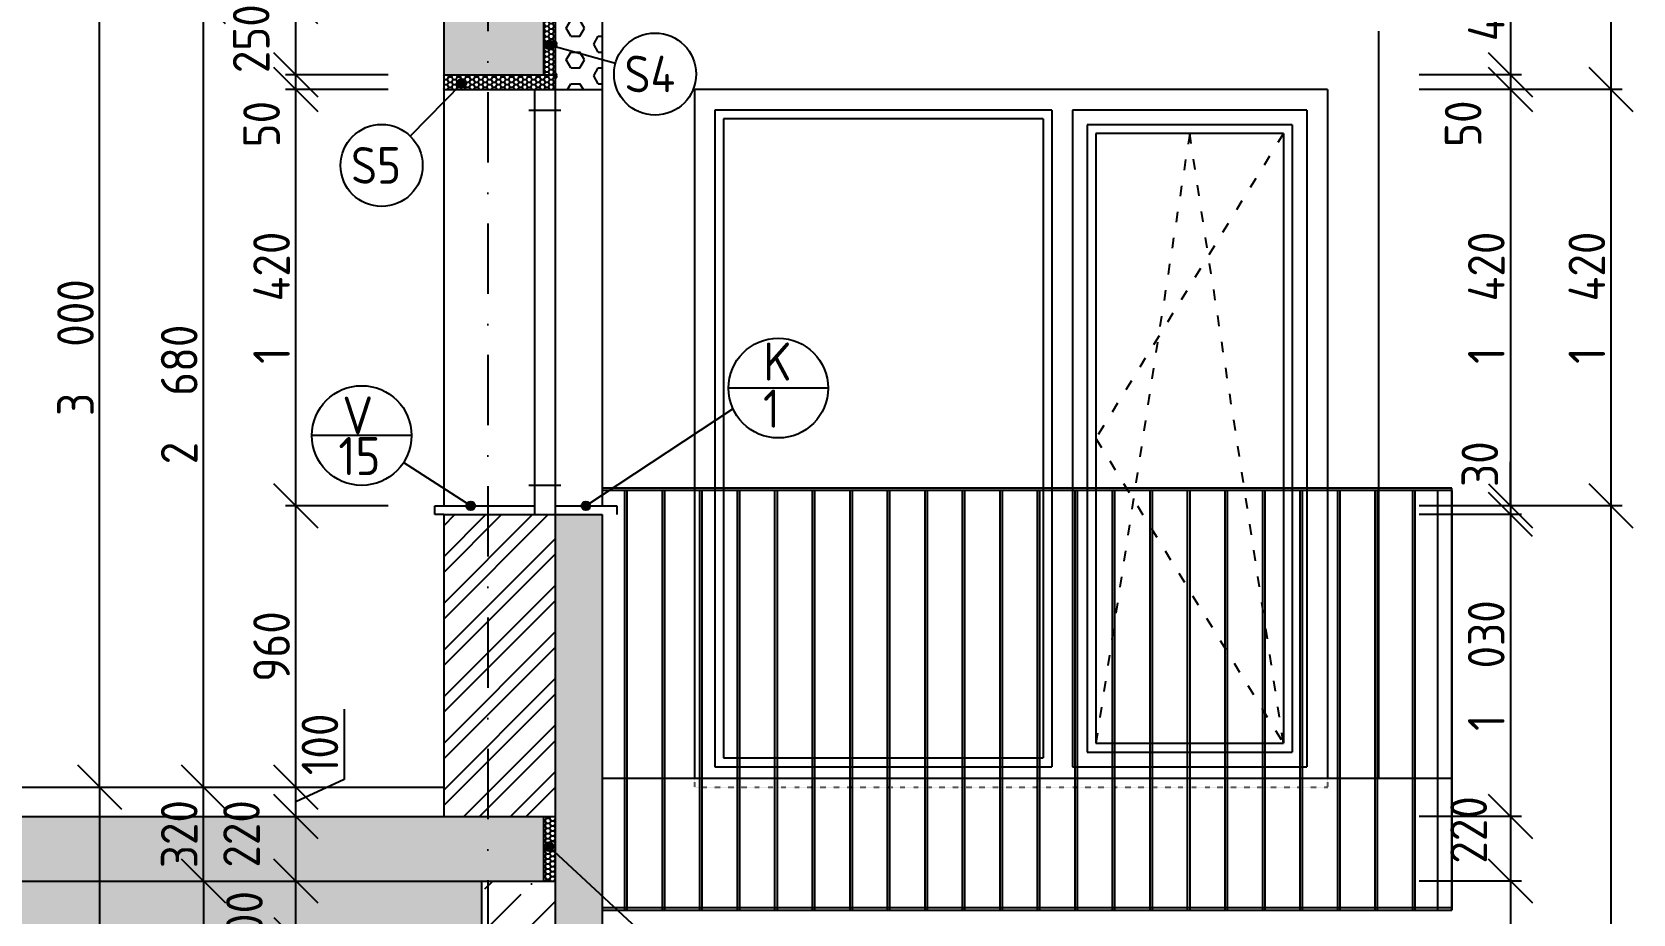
# Model space of a CAD drawing. Extents: x 3792242 to 5145247, y -1546315 to -1031918.
# Drawn here: x 3901260 to 3906723, y -1502193 to -1499184 of the extents above; entities that cross this region are included whole.
import ezdxf

# ---------------------------------------------------------------- set-up
doc = ezdxf.new("R2010")
doc.units = 0
doc.header["$MEASUREMENT"] = 0
for name, pattern in [('ACAD_ISO03W100', [30, 12, -18]), ('ACAD_ISO07W100', [3.5, 0.5, -3]), ('BODKOCIARKOVANA_3', [5.6, 3, -1.3, 0, -1.3])]:
    doc.linetypes.add(name, pattern=pattern)
doc.layers.get('0').update_dxf_attribs({"linetype": 'CONTINUOUS'})
doc.layers.get('Defpoints').update_dxf_attribs({"color": 61, "linetype": 'CONTINUOUS'})
for name, color, linetype in [('KÓTY', 4, 'CONTINUOUS'), ('MÚRY', 1, 'CONTINUOUS'), ('OKNÁ', 143, 'CONTINUOUS'), ('osi', 253, 'CONTINUOUS'), ('POZEMOK', 7, 'CONTINUOUS'), ('TENKÁ', 7, 'CONTINUOUS'), ('ŠRAFY', 82, 'CONTINUOUS'), ('šrafy-múry', 8, 'CONTINUOUS')]:
    doc.layers.add(name, color=color, linetype=linetype)
doc.styles.add('STYLE1', font='isocp.shx')
doc.dimstyles.new('STANDARD-50', dxfattribs={"dimtxt": 125, "dimasz": 150, "dimexe": 10, "dimexo": 200, "dimgap": 20, "dimtad": 1, "dimdsep": 46, "dimlunit": 6, "dimtxsty": 'STYLE1', "dimblk1": 'OBLIQUE', "dimblk2": 'OBLIQUE', "dimsah": 1, "dimcen": 2.5, "dimse1": 1, "dimse2": 1, "dimadec": 0, "dimazin": 0, "dimtfac": 1, "dimtmove": 1, "dimatfit": 3, "dimldrblk": 'OBLIQUE', "dimfxl": 1, "dimtolj": 1, "dimtzin": 0, "dimarcsym": 0})

# ---------------------------------------------------------------- blocks, each defined once
blk = doc.blocks.new('_OBLIQUE')
at = {"color": 0, "linetype": 'ByBlock'}
blk.add_line((-0.5, -0.5), (0.5, 0.5), dxfattribs=at)
blk = doc.blocks.new('*D31807')
at = {"layer": 'Defpoints', "color": 0}
for p in [(3902160, -1502080.3), (3902160, -1502080.3), (3902160, -1502280.3)]:
    blk.add_point(p, dxfattribs=at)
at = {"layer": 'KÓTY', "color": 0, "lineweight": -2, "ltscale": 0.25}
blk.add_line((3902160, -1502280.3), (3902160, -1502080.3), dxfattribs=at)
at = {"layer": 'KÓTY', "color": 0, "linetype": 'ByBlock', "lineweight": -2, "xscale": 150, "yscale": 150, "zscale": 150}
for p, rotation in [((3902160, -1502080.3), 90), ((3902160, -1502280.3), 270)]:
    blk.add_blockref('_OBLIQUE', p, dxfattribs=dict(at, rotation=rotation))
at = {"layer": 'KÓTY', "color": 0, "insert": (3901985, -1502229.5), "char_height": 125, "attachment_point": 5, "rotation": 90, "style": 'STYLE1'}
blk.add_mtext('\\A1;200', dxfattribs=at)
blk = doc.blocks.new('*D31808')
at = {"layer": 'Defpoints', "color": 0}
for p in [(3902160, -1501860.3), (3902160, -1501860.3), (3902160, -1502080.3)]:
    blk.add_point(p, dxfattribs=at)
at = {"layer": 'KÓTY', "color": 0, "lineweight": -2, "ltscale": 0.25}
blk.add_line((3902160, -1502080.3), (3902160, -1501860.3), dxfattribs=at)
at = {"layer": 'KÓTY', "color": 0, "linetype": 'ByBlock', "lineweight": -2, "xscale": 150, "yscale": 150, "zscale": 150}
for p, rotation in [((3902160, -1501860.3), 90), ((3902160, -1502080.3), 270)]:
    blk.add_blockref('_OBLIQUE', p, dxfattribs=dict(at, rotation=rotation))
at = {"layer": 'KÓTY', "color": 0, "insert": (3901975, -1501919.5), "char_height": 125, "attachment_point": 5, "rotation": 90, "style": 'STYLE1'}
blk.add_mtext('\\A1;220', dxfattribs=at)
blk = doc.blocks.new('*D31809')
at = {"layer": 'Defpoints', "color": 0}
for p in [(3902160, -1501760.3), (3902160, -1501760.3), (3902160, -1501860.3)]:
    blk.add_point(p, dxfattribs=at)
at = {"layer": 'KÓTY', "color": 0, "lineweight": -2, "ltscale": 0.25}
for p, q in [((3902325, -1501493.9), (3902325, -1501734)), ((3902325, -1501734), (3902160, -1501810.3)), ((3902160, -1501860.3), (3902160, -1501760.3))]:
    blk.add_line(p, q, dxfattribs=at)
at = {"layer": 'KÓTY', "color": 0, "linetype": 'ByBlock', "lineweight": -2, "xscale": 150, "yscale": 150, "zscale": 150}
for p, rotation in [((3902160, -1501760.3), 90), ((3902160, -1501860.3), 270)]:
    blk.add_blockref('_OBLIQUE', p, dxfattribs=dict(at, rotation=rotation))
at = {"layer": 'KÓTY', "color": 0, "insert": (3902242.5, -1501614), "char_height": 125, "attachment_point": 5, "rotation": 90, "style": 'STYLE1'}
blk.add_mtext('\\A1;100', dxfattribs=at)
blk = doc.blocks.new('*D31810')
at = {"layer": 'Defpoints', "color": 0}
for p in [(3902160, -1500800.3), (3902665, -1500800.3), (3902160, -1501760.3)]:
    blk.add_point(p, dxfattribs=at)
at = {"layer": 'KÓTY', "color": 0, "lineweight": -2, "ltscale": 0.25}
blk.add_line((3902160, -1501760.3), (3902160, -1500800.3), dxfattribs=at)
at = {"layer": 'KÓTY', "color": 0, "linetype": 'ByBlock', "lineweight": -2, "xscale": 150, "yscale": 150, "zscale": 150}
for p, rotation in [((3902160, -1500800.3), 90), ((3902160, -1501760.3), 270)]:
    blk.add_blockref('_OBLIQUE', p, dxfattribs=dict(at, rotation=rotation))
at = {"layer": 'KÓTY', "color": 0, "insert": (3902077.5, -1501280.3), "char_height": 125, "attachment_point": 5, "rotation": 90, "style": 'STYLE1'}
blk.add_mtext('\\A1;960', dxfattribs=at)
blk = doc.blocks.new('*D31811')
at = {"layer": 'Defpoints', "color": 0}
for p in [(3902160, -1499380.3), (3902665, -1499380.3), (3902665, -1500800.3)]:
    blk.add_point(p, dxfattribs=at)
at = {"layer": 'KÓTY', "color": 0, "lineweight": -2, "ltscale": 0.25}
blk.add_line((3902160, -1500800.3), (3902160, -1499380.3), dxfattribs=at)
at = {"layer": 'KÓTY', "color": 0, "linetype": 'ByBlock', "lineweight": -2, "xscale": 150, "yscale": 150, "zscale": 150}
for p, rotation in [((3902160, -1499380.3), 90), ((3902160, -1500800.3), 270)]:
    blk.add_blockref('_OBLIQUE', p, dxfattribs=dict(at, rotation=rotation))
at = {"layer": 'KÓTY', "color": 0, "insert": (3902077.5, -1500090.3), "char_height": 125, "attachment_point": 5, "rotation": 90, "style": 'STYLE1'}
blk.add_mtext('\\A1;1ﾠ420', dxfattribs=at)
blk = doc.blocks.new('*D31812')
at = {"layer": 'Defpoints', "color": 0}
for p in [(3902160, -1499330.3), (3902665, -1499330.3), (3902665, -1499380.3)]:
    blk.add_point(p, dxfattribs=at)
at = {"layer": 'KÓTY', "color": 0, "lineweight": -2, "ltscale": 0.25}
blk.add_line((3902160, -1499380.3), (3902160, -1499330.3), dxfattribs=at)
at = {"layer": 'KÓTY', "color": 0, "linetype": 'ByBlock', "lineweight": -2, "xscale": 150, "yscale": 150, "zscale": 150}
for p, rotation in [((3902160, -1499330.3), 90), ((3902160, -1499380.3), 270)]:
    blk.add_blockref('_OBLIQUE', p, dxfattribs=dict(at, rotation=rotation))
at = {"layer": 'KÓTY', "color": 0, "insert": (3902043.5, -1499498), "char_height": 125, "attachment_point": 5, "rotation": 90, "style": 'STYLE1'}
blk.add_mtext('\\A1;50', dxfattribs=at)
blk = doc.blocks.new('*D31813')
at = {"layer": 'Defpoints', "color": 0}
for p in [(3902160, -1499080.3), (3902665, -1499080.3), (3902665, -1499330.3)]:
    blk.add_point(p, dxfattribs=at)
at = {"layer": 'KÓTY', "color": 0, "lineweight": -2, "ltscale": 0.25}
blk.add_line((3902160, -1499330.3), (3902160, -1499080.3), dxfattribs=at)
at = {"layer": 'KÓTY', "color": 0, "linetype": 'ByBlock', "lineweight": -2, "xscale": 150, "yscale": 150, "zscale": 150}
for p, rotation in [((3902160, -1499080.3), 90), ((3902160, -1499330.3), 270)]:
    blk.add_blockref('_OBLIQUE', p, dxfattribs=dict(at, rotation=rotation))
at = {"layer": 'KÓTY', "color": 0, "insert": (3902008, -1499206.5), "char_height": 125, "attachment_point": 5, "rotation": 90, "style": 'STYLE1'}
blk.add_mtext('\\A1;250', dxfattribs=at)
blk = doc.blocks.new('*D31833')
at = {"layer": 'Defpoints', "color": 0}
for p in [(3902795, -1502080.3), (3901845, -1505160.3), (3902795, -1505160.3)]:
    blk.add_point(p, dxfattribs=at)
at = {"layer": 'KÓTY', "color": 0, "lineweight": -2, "ltscale": 0.25}
blk.add_line((3901845, -1502080.3), (3901845, -1505160.3), dxfattribs=at)
at = {"layer": 'KÓTY', "color": 0, "linetype": 'ByBlock', "lineweight": -2, "xscale": 150, "yscale": 150, "zscale": 150}
for p, rotation in [((3901845, -1502080.3), 90), ((3901845, -1505160.3), 270)]:
    blk.add_blockref('_OBLIQUE', p, dxfattribs=dict(at, rotation=rotation))
at = {"layer": 'KÓTY', "color": 0, "insert": (3901762.5, -1503620.3), "char_height": 125, "attachment_point": 5, "rotation": 90, "style": 'STYLE1'}
blk.add_mtext('\\A1;3ﾠ080', dxfattribs=at)
blk = doc.blocks.new('*D31834')
at = {"layer": 'Defpoints', "color": 0}
for p in [(3902665, -1501760.3), (3901491, -1505160.3), (3902795, -1505160.3)]:
    blk.add_point(p, dxfattribs=at)
at = {"layer": 'KÓTY', "color": 0, "lineweight": -2, "ltscale": 0.25}
blk.add_line((3901491, -1501760.3), (3901491, -1505160.3), dxfattribs=at)
at = {"layer": 'KÓTY', "color": 0, "linetype": 'ByBlock', "lineweight": -2, "xscale": 150, "yscale": 150, "zscale": 150}
for p, rotation in [((3901491, -1501760.3), 90), ((3901491, -1505160.3), 270)]:
    blk.add_blockref('_OBLIQUE', p, dxfattribs=dict(at, rotation=rotation))
at = {"layer": 'KÓTY', "color": 0, "insert": (3901408.5, -1503460.3), "char_height": 125, "attachment_point": 5, "rotation": 90, "style": 'STYLE1'}
blk.add_mtext('\\A1;3ﾠ400', dxfattribs=at)
blk = doc.blocks.new('*D31835')
at = {"layer": 'Defpoints', "color": 0}
for p in [(3901491, -1498760.3), (3901491, -1498760.3), (3901491, -1501760.3)]:
    blk.add_point(p, dxfattribs=at)
at = {"layer": 'KÓTY', "color": 0, "lineweight": -2, "ltscale": 0.25}
blk.add_line((3901491, -1501760.3), (3901491, -1498760.3), dxfattribs=at)
at = {"layer": 'KÓTY', "color": 0, "linetype": 'ByBlock', "lineweight": -2, "xscale": 150, "yscale": 150, "zscale": 150}
for p, rotation in [((3901491, -1498760.3), 90), ((3901491, -1501760.3), 270)]:
    blk.add_blockref('_OBLIQUE', p, dxfattribs=dict(at, rotation=rotation))
at = {"layer": 'KÓTY', "color": 0, "insert": (3901408.5, -1500260.3), "char_height": 125, "attachment_point": 5, "rotation": 90, "style": 'STYLE1'}
blk.add_mtext('\\A1;3ﾠ000', dxfattribs=at)
blk = doc.blocks.new('*D31839')
at = {"layer": 'Defpoints', "color": 0}
for p in [(3901845, -1501760.3), (3901845, -1501760.3), (3901845, -1502080.3)]:
    blk.add_point(p, dxfattribs=at)
at = {"layer": 'KÓTY', "color": 0, "lineweight": -2, "ltscale": 0.25}
blk.add_line((3901845, -1502080.3), (3901845, -1501760.3), dxfattribs=at)
at = {"layer": 'KÓTY', "color": 0, "linetype": 'ByBlock', "lineweight": -2, "xscale": 150, "yscale": 150, "zscale": 150}
for p, rotation in [((3901845, -1501760.3), 90), ((3901845, -1502080.3), 270)]:
    blk.add_blockref('_OBLIQUE', p, dxfattribs=dict(at, rotation=rotation))
at = {"layer": 'KÓTY', "color": 0, "insert": (3901762.5, -1501920.3), "char_height": 125, "attachment_point": 5, "rotation": 90, "style": 'STYLE1'}
blk.add_mtext('\\A1;320', dxfattribs=at)
blk = doc.blocks.new('*D31840')
at = {"layer": 'Defpoints', "color": 0}
for p in [(3901845, -1499080.3), (3901845, -1499080.3), (3901845, -1501760.3)]:
    blk.add_point(p, dxfattribs=at)
at = {"layer": 'KÓTY', "color": 0, "lineweight": -2, "ltscale": 0.25}
blk.add_line((3901845, -1501760.3), (3901845, -1499080.3), dxfattribs=at)
at = {"layer": 'KÓTY', "color": 0, "linetype": 'ByBlock', "lineweight": -2, "xscale": 150, "yscale": 150, "zscale": 150}
for p, rotation in [((3901845, -1499080.3), 90), ((3901845, -1501760.3), 270)]:
    blk.add_blockref('_OBLIQUE', p, dxfattribs=dict(at, rotation=rotation))
at = {"layer": 'KÓTY', "color": 0, "insert": (3901762.5, -1500420.3), "char_height": 125, "attachment_point": 5, "rotation": 90, "style": 'STYLE1'}
blk.add_mtext('\\A1;2ﾠ680', dxfattribs=at)
blk = doc.blocks.new('*D49401')
at = {"layer": 'Defpoints', "color": 0}
for p in [(3903205, -1498430.3), (3903205, -1499380.3), (3906647.5, -1499380.3)]:
    blk.add_point(p, dxfattribs=at)
at = {"layer": 'KÓTY', "color": 0, "lineweight": -2, "ltscale": 0.25}
blk.add_line((3906647.5, -1498430.3), (3906647.5, -1499380.3), dxfattribs=at)
at = {"layer": 'KÓTY', "color": 0, "linetype": 'ByBlock', "lineweight": -2, "xscale": 150, "yscale": 150, "zscale": 150}
for p, rotation in [((3906647.5, -1498430.3), 90), ((3906647.5, -1499380.3), 270)]:
    blk.add_blockref('_OBLIQUE', p, dxfattribs=dict(at, rotation=rotation))
at = {"layer": 'KÓTY', "color": 0, "insert": (3906565, -1498905.3), "char_height": 125, "attachment_point": 5, "rotation": 90, "style": 'STYLE1'}
blk.add_mtext('\\A1;950', dxfattribs=at)
blk = doc.blocks.new('*D49402')
at = {"layer": 'Defpoints', "color": 0}
for p in [(3903205, -1498430.3), (3903205, -1499380.3), (3906647.5, -1499380.3)]:
    blk.add_point(p, dxfattribs=at)
at = {"layer": 'KÓTY', "color": 0, "lineweight": -2, "ltscale": 0.25}
blk.add_line((3906647.5, -1498430.3), (3906647.5, -1499380.3), dxfattribs=at)
at = {"layer": 'KÓTY', "color": 0, "linetype": 'ByBlock', "lineweight": -2, "xscale": 150, "yscale": 150, "zscale": 150}
for p, rotation in [((3906647.5, -1498430.3), 90), ((3906647.5, -1499380.3), 270)]:
    blk.add_blockref('_OBLIQUE', p, dxfattribs=dict(at, rotation=rotation))
at = {"layer": 'KÓTY', "color": 0, "insert": (3906565, -1498905.3), "char_height": 125, "attachment_point": 5, "rotation": 90, "style": 'STYLE1'}
blk.add_mtext('\\A1;950', dxfattribs=at)
blk = doc.blocks.new('*D49406')
at = {"layer": 'Defpoints', "color": 0}
for p in [(3903045, -1498860.3), (3903045, -1499330.3), (3906304.5, -1499330.3)]:
    blk.add_point(p, dxfattribs=at)
at = {"layer": 'KÓTY', "color": 0, "lineweight": -2, "ltscale": 0.25}
blk.add_line((3906304.5, -1498860.3), (3906304.5, -1499330.3), dxfattribs=at)
at = {"layer": 'KÓTY', "color": 0, "linetype": 'ByBlock', "lineweight": -2, "xscale": 150, "yscale": 150, "zscale": 150}
for p, rotation in [((3906304.5, -1498860.3), 90), ((3906304.5, -1499330.3), 270)]:
    blk.add_blockref('_OBLIQUE', p, dxfattribs=dict(at, rotation=rotation))
at = {"layer": 'KÓTY', "color": 0, "insert": (3906222, -1499095.3), "char_height": 125, "attachment_point": 5, "rotation": 90, "style": 'STYLE1'}
blk.add_mtext('\\A1;470', dxfattribs=at)
blk = doc.blocks.new('*D49407')
at = {"layer": 'Defpoints', "color": 0}
for p in [(3903045, -1499330.3), (3903045, -1499380.3), (3906304.5, -1499380.3)]:
    blk.add_point(p, dxfattribs=at)
at = {"layer": 'KÓTY', "color": 0, "lineweight": -2, "ltscale": 0.25}
blk.add_line((3906304.5, -1499330.3), (3906304.5, -1499380.3), dxfattribs=at)
at = {"layer": 'KÓTY', "color": 0, "linetype": 'ByBlock', "lineweight": -2, "xscale": 150, "yscale": 150, "zscale": 150}
for p, rotation in [((3906304.5, -1499330.3), 90), ((3906304.5, -1499380.3), 270)]:
    blk.add_blockref('_OBLIQUE', p, dxfattribs=dict(at, rotation=rotation))
at = {"layer": 'KÓTY', "color": 0, "insert": (3906143, -1499496.5), "char_height": 125, "attachment_point": 5, "rotation": 90, "style": 'STYLE1'}
blk.add_mtext('\\A1;50', dxfattribs=at)
blk = doc.blocks.new('*D49408')
at = {"layer": 'Defpoints', "color": 0}
for p in [(3903045, -1499380.3), (3902975, -1500800.3), (3906304.5, -1500800.3)]:
    blk.add_point(p, dxfattribs=at)
at = {"layer": 'KÓTY', "color": 0, "lineweight": -2, "ltscale": 0.25}
blk.add_line((3906304.5, -1499380.3), (3906304.5, -1500800.3), dxfattribs=at)
at = {"layer": 'KÓTY', "color": 0, "linetype": 'ByBlock', "lineweight": -2, "xscale": 150, "yscale": 150, "zscale": 150}
for p, rotation in [((3906304.5, -1499380.3), 90), ((3906304.5, -1500800.3), 270)]:
    blk.add_blockref('_OBLIQUE', p, dxfattribs=dict(at, rotation=rotation))
at = {"layer": 'KÓTY', "color": 0, "insert": (3906222, -1500090.3), "char_height": 125, "attachment_point": 5, "rotation": 90, "style": 'STYLE1'}
blk.add_mtext('\\A1;1ﾠ420', dxfattribs=at)
blk = doc.blocks.new('*D49409')
at = {"layer": 'Defpoints', "color": 0}
for p in [(3902975, -1500800.3), (3902975, -1500830.3), (3906304.5, -1500830.3)]:
    blk.add_point(p, dxfattribs=at)
at = {"layer": 'KÓTY', "color": 0, "lineweight": -2, "ltscale": 0.25}
for p, q in [((3906304.5, -1500800.3), (3906304.5, -1500650.3)), ((3906304.5, -1500800.3), (3906304.5, -1500830.3)), ((3906304.5, -1500830.3), (3906304.5, -1500980.3))]:
    blk.add_line(p, q, dxfattribs=at)
at = {"layer": 'KÓTY', "color": 0, "linetype": 'ByBlock', "lineweight": -2, "xscale": 150, "yscale": 150, "zscale": 150}
for p, rotation in [((3906304.5, -1500800.3), 270), ((3906304.5, -1500830.3), 90)]:
    blk.add_blockref('_OBLIQUE', p, dxfattribs=dict(at, rotation=rotation))
at = {"layer": 'KÓTY', "color": 0, "insert": (3906200, -1500658), "char_height": 125, "attachment_point": 5, "rotation": 90, "style": 'STYLE1'}
blk.add_mtext('\\A1;30', dxfattribs=at)
blk = doc.blocks.new('*D49410')
at = {"layer": 'Defpoints', "color": 0}
for p in [(3902975, -1500830.3), (3903005, -1501860.3), (3906304.5, -1501860.3)]:
    blk.add_point(p, dxfattribs=at)
at = {"layer": 'KÓTY', "color": 0, "lineweight": -2, "ltscale": 0.25}
blk.add_line((3906304.5, -1500830.3), (3906304.5, -1501860.3), dxfattribs=at)
at = {"layer": 'KÓTY', "color": 0, "linetype": 'ByBlock', "lineweight": -2, "xscale": 150, "yscale": 150, "zscale": 150}
for p, rotation in [((3906304.5, -1500830.3), 90), ((3906304.5, -1501860.3), 270)]:
    blk.add_blockref('_OBLIQUE', p, dxfattribs=dict(at, rotation=rotation))
at = {"layer": 'KÓTY', "color": 0, "insert": (3906222, -1501345.3), "char_height": 125, "attachment_point": 5, "rotation": 90, "style": 'STYLE1'}
blk.add_mtext('\\A1;1ﾠ030', dxfattribs=at)
blk = doc.blocks.new('*D49411')
at = {"layer": 'Defpoints', "color": 0}
for p in [(3903005, -1501860.3), (3902795, -1502080.3), (3906304.5, -1502080.3)]:
    blk.add_point(p, dxfattribs=at)
at = {"layer": 'KÓTY', "color": 0, "lineweight": -2, "ltscale": 0.25}
blk.add_line((3906304.5, -1501860.3), (3906304.5, -1502080.3), dxfattribs=at)
at = {"layer": 'KÓTY', "color": 0, "linetype": 'ByBlock', "lineweight": -2, "xscale": 150, "yscale": 150, "zscale": 150}
for p, rotation in [((3906304.5, -1501860.3), 90), ((3906304.5, -1502080.3), 270)]:
    blk.add_blockref('_OBLIQUE', p, dxfattribs=dict(at, rotation=rotation))
at = {"layer": 'KÓTY', "color": 0, "insert": (3906162, -1501906), "char_height": 125, "attachment_point": 5, "rotation": 90, "style": 'STYLE1'}
blk.add_mtext('\\A1;220', dxfattribs=at)
blk = doc.blocks.new('*D49412')
at = {"layer": 'Defpoints', "color": 0}
for p in [(3902795, -1502080.3), (3903205, -1505250.3), (3906304.5, -1505250.3)]:
    blk.add_point(p, dxfattribs=at)
at = {"layer": 'KÓTY', "color": 0, "lineweight": -2, "ltscale": 0.25}
blk.add_line((3906304.5, -1502080.3), (3906304.5, -1505250.3), dxfattribs=at)
at = {"layer": 'KÓTY', "color": 0, "linetype": 'ByBlock', "lineweight": -2, "xscale": 150, "yscale": 150, "zscale": 150}
for p, rotation in [((3906304.5, -1502080.3), 90), ((3906304.5, -1505250.3), 270)]:
    blk.add_blockref('_OBLIQUE', p, dxfattribs=dict(at, rotation=rotation))
at = {"layer": 'KÓTY', "color": 0, "insert": (3906222, -1503665.3), "char_height": 125, "attachment_point": 5, "rotation": 90, "style": 'STYLE1'}
blk.add_mtext('\\A1;3ﾠ170', dxfattribs=at)
blk = doc.blocks.new('*D49413')
at = {"layer": 'Defpoints', "color": 0}
for p in [(3903205, -1499380.3), (3903205, -1500800.3), (3906647.5, -1500800.3)]:
    blk.add_point(p, dxfattribs=at)
at = {"layer": 'KÓTY', "color": 0, "lineweight": -2, "ltscale": 0.25}
blk.add_line((3906647.5, -1499380.3), (3906647.5, -1500800.3), dxfattribs=at)
at = {"layer": 'KÓTY', "color": 0, "linetype": 'ByBlock', "lineweight": -2, "xscale": 150, "yscale": 150, "zscale": 150}
for p, rotation in [((3906647.5, -1499380.3), 90), ((3906647.5, -1500800.3), 270)]:
    blk.add_blockref('_OBLIQUE', p, dxfattribs=dict(at, rotation=rotation))
at = {"layer": 'KÓTY', "color": 0, "insert": (3906565, -1500090.3), "char_height": 125, "attachment_point": 5, "rotation": 90, "style": 'STYLE1'}
blk.add_mtext('\\A1;1ﾠ420', dxfattribs=at)
blk = doc.blocks.new('*D49414')
at = {"layer": 'Defpoints', "color": 0}
for p in [(3903205, -1500800.3), (3903205, -1505250.3), (3906647.5, -1505250.3)]:
    blk.add_point(p, dxfattribs=at)
at = {"layer": 'KÓTY', "color": 0, "lineweight": -2, "ltscale": 0.25}
blk.add_line((3906647.5, -1500800.3), (3906647.5, -1505250.3), dxfattribs=at)
at = {"layer": 'KÓTY', "color": 0, "linetype": 'ByBlock', "lineweight": -2, "xscale": 150, "yscale": 150, "zscale": 150}
for p, rotation in [((3906647.5, -1500800.3), 90), ((3906647.5, -1505250.3), 270)]:
    blk.add_blockref('_OBLIQUE', p, dxfattribs=dict(at, rotation=rotation))
at = {"layer": 'KÓTY', "color": 0, "insert": (3906565, -1503025.3), "char_height": 125, "attachment_point": 5, "rotation": 90, "style": 'STYLE1'}
blk.add_mtext('\\A1;4ﾠ450', dxfattribs=at)

msp = doc.modelspace()

# ---------------------------------------------------------------- hatches: boundary and pattern name
at = {"layer": 'TENKÁ'}
h = msp.add_hatch(color=256, dxfattribs=at)
h.dxf.hatch_style = 1
h.paths.add_polyline_path([(3903025, -1499212.176, -2.41421356), (3903010, -1499227.176, -0.41421356)])
h = msp.add_hatch(color=256, dxfattribs=at)
h.dxf.hatch_style = 1
h.paths.add_polyline_path([(3902726.5, -1499343.946, 2.41421356), (3902741.5, -1499358.946, 0.41421356)])
h = msp.add_hatch(color=256, dxfattribs=at)
h.dxf.hatch_style = 1
h.paths.add_polyline_path([(3902757, -1500785.27, -2.41421356), (3902742, -1500800.27, -0.41421356)])
h = msp.add_hatch(color=256, dxfattribs=at)
h.dxf.hatch_style = 1
h.paths.add_polyline_path([(3903150, -1500785.27, -2.41421356), (3903135, -1500800.27, -0.41421356)])
h = msp.add_hatch(color=256, dxfattribs=at)
h.dxf.hatch_style = 1
h.paths.add_polyline_path([(3903024.5, -1501948.176, -2.41421356), (3903009.5, -1501963.176, -0.41421356)])
at = {"layer": 'ŠRAFY'}
h = msp.add_hatch(dxfattribs=at)
h.set_pattern_fill('HEX', color=256, scale=250, angle=180)
h.set_pattern_definition([(0, (-536151.5, 33883.5), (0, 54.12658774), [31.25, -62.5]), (120, (-536151.5, 33883.5), (-46.875, -27.06329387), [31.25, -62.5]), (60, (-536120.25, 33883.5), (-46.875, 27.06329387), [31.25, -62.5])])
h.paths.add_polyline_path([(3903045, -1498860.27), (3903045, -1498460.27), (3903205, -1498460.27), (3903205, -1499380.27), (3903045, -1499380.27), (3903045, -1499330.27)])
h = msp.add_hatch(dxfattribs=at)
h.set_pattern_fill('HONEY', color=256, scale=80, angle=180)
h.set_pattern_definition([(0, (-536028, 1000), (15, 8.660254038), [10, -20]), (120, (-536028, 1000), (-15, 8.660254038), [10, -20]), (60, (-536028, 1000), (4e-15, 17.320508076), [-20, 10])])
h.paths.add_polyline_path([(3903045, -1498860.27), (3903045, -1499330.27), (3903005, -1499330.27), (3903005, -1498860.27)])
h = msp.add_hatch(dxfattribs=at)
h.set_pattern_fill('HONEY', color=256, scale=80, angle=180)
h.set_pattern_definition([(0, (-536028, 1000), (15, 8.660254038), [10, -20]), (120, (-536028, 1000), (-15, 8.660254038), [10, -20]), (60, (-536028, 1000), (3e-15, 17.320508076), [-20, 10])])
h.paths.add_polyline_path([(3902665, -1499380.27), (3902665, -1499330.27), (3902735, -1499330.27), (3902765, -1499330.27), (3902835, -1499330.27), (3902905, -1499330.27), (3902975, -1499330.27), (3903045, -1499330.27), (3903045, -1499380.27), (3902975, -1499380.27)])
h = msp.add_hatch(dxfattribs=at)
h.set_pattern_fill('ANSI32', color=256, scale=300)
h.paths.add_polyline_path([(3903045, -1501860.27), (3903045, -1500830.27), (3902665, -1500830.27), (3902665, -1501760.27), (3902665, -1501860.27)])
h = msp.add_hatch(dxfattribs=at)
h.set_pattern_fill('HEX', color=256, scale=250)
h.set_pattern_definition([(0, (-507094, 7000), (0, 54.12658774), [31.25, -62.5]), (120, (-507094, 7000), (-46.875, -27.06329387), [31.25, -62.5]), (60, (-507062.75, 7000), (-46.875, 27.06329387), [31.25, -62.5])])
h.paths.add_polyline_path([(3903205, -1500830.27), (3903045, -1500830.27), (3903045, -1501860.27), (3903045, -1502080.27), (3903045, -1505430.27), (3903045, -1505960.27), (3903205, -1505960.27), (3903205, -1505250.27), (3903205, -1502180.27), (3903205, -1502170.27), (3903205, -1501730.27)])
h = msp.add_hatch(dxfattribs=at)
h.set_pattern_fill('HONEY', color=256, scale=80)
h.set_pattern_definition([(0, (-540134, 1000), (15, 8.660254038), [10, -20]), (120, (-540134, 1000), (-15, 8.660254038), [10, -20]), (60, (-540134, 1000), (4e-15, 17.320508076), [-20, 10])])
h.paths.add_polyline_path([(3903045, -1501860.27), (3903005, -1501860.27), (3903005, -1502080.27), (3903045, -1502080.27)])
h = msp.add_hatch(dxfattribs=at)
h.set_pattern_fill('HEX', color=256, scale=250)
h.set_pattern_definition([(0, (-507094, 7000), (0, 54.12658774), [31.25, -62.5]), (120, (-507094, 7000), (-46.875, -27.06329387), [31.25, -62.5]), (60, (-507062.75, 7000), (-46.875, 27.06329387), [31.25, -62.5])])
h.paths.add_polyline_path([(3889615, -1502080.27), (3889615, -1502480.27), (3889615, -1502580.27), (3889815, -1502580.27), (3889815, -1502280.27), (3902595, -1502280.27), (3902595, -1502680.27), (3902795, -1502680.27), (3902795, -1502080.27)])
at = {"layer": 'šrafy-múry'}
h = msp.add_hatch(dxfattribs=at)
h.set_pattern_fill('ANSI36', color=253, scale=800, angle=180)
h.set_pattern_definition([(45, (-28638, 39883.5), (53.0330086, 194.4543648), [250, -50, 0, -50])])
h.paths.add_polyline_path([(3887875, -1498910.27), (3887855, -1498910.27), (3887855, -1499080.27), (3889205, -1499080.27), (3889365, -1499080.27), (3889445, -1499080.27), (3889445, -1499330.27), (3889745, -1499330.27), (3889745, -1499080.27), (3894980, -1499080.27), (3895120, -1499080.27), (3897670, -1499080.27), (3897785, -1499080.27), (3902665, -1499080.27), (3902665, -1499330.27), (3903005, -1499330.27), (3903005, -1498860.27), (3902665, -1498860.27), (3897785, -1498860.27), (3897670, -1498860.27), (3895120, -1498860.27), (3894980, -1498860.27), (3889445, -1498860.27), (3889445, -1498910.27), (3889435, -1498910.27), (3889365, -1498910.27), (3887925, -1498910.27)])
h = msp.add_hatch(dxfattribs=at)
h.set_pattern_fill('ANSI36', color=253, scale=800, angle=180)
h.set_pattern_definition([(45, (-28638, 36883.5), (53.0330086, 194.4543648), [250, -50, 0, -50])])
h.paths.add_polyline_path([(3887875, -1501910.27), (3887855, -1501910.27), (3887855, -1502080.27), (3887875, -1502080.27), (3889365, -1502080.27), (3889365, -1502480.27), (3889615, -1502480.27), (3889615, -1502080.27), (3902795, -1502080.27), (3903005, -1502080.27), (3903005, -1501860.27), (3902665, -1501860.27), (3897785, -1501860.27), (3897670, -1501860.27), (3895120, -1501860.27), (3894980, -1501860.27), (3889445, -1501860.27), (3889445, -1501910.27), (3889435, -1501910.27), (3889365, -1501910.27), (3887925, -1501910.27)])
h = msp.add_hatch(dxfattribs=at)
h.set_pattern_fill('ANSI36', color=253, scale=800)
h.set_pattern_definition([(45, (0, 7000), (53.0330086, 194.4543648), [250, -50, 0, -50])])
h.paths.add_polyline_path([(3903045, -1502080.27), (3902795, -1502080.27), (3902795, -1502180.27), (3902795, -1502680.27), (3902795, -1505230.27), (3902795, -1505430.27), (3903045, -1505430.27)])

# ---------------------------------------------------------------- linework, layer by layer
at = {"layer": 'KÓTY', "ltscale": 0.25}
for p, q in [((3902475.403, -1499330.27), (3902125.403, -1499330.27)), ((3906342.5, -1499330.27), (3905992.5, -1499330.27)), ((3902475.403, -1499380.27), (3902125.403, -1499380.27)), ((3906342.5, -1499380.27), (3905992.5, -1499380.27)), ((3906685.5, -1499380.27), (3906335.5, -1499380.27)), ((3902475.403, -1500800.27), (3902125.403, -1500800.27)), ((3906342.5, -1500800.27), (3905992.5, -1500800.27)), ((3906685.5, -1500800.27), (3906335.5, -1500800.27)), ((3906342.5, -1500830.27), (3905992.5, -1500830.27)), ((3906342.5, -1501860.27), (3905992.5, -1501860.27)), ((3906342.5, -1502080.27), (3905992.5, -1502080.27))]:
    msp.add_line(p, q, dxfattribs=at)
at = {"layer": 'MÚRY'}
for p, q in [((3903205, -1498460.27), (3903205, -1499380.27)), ((3902665, -1499080.27), (3902665, -1499380.27)), ((3902665, -1499380.27), (3903205, -1499380.27)), ((3902665, -1500830.27), (3903205, -1500830.27)), ((3902665, -1500830.27), (3902665, -1501760.27)), ((3903205, -1500830.27), (3903205, -1505250.27)), ((3897785, -1501760.27), (3902665, -1501760.27))]:
    msp.add_line(p, q, dxfattribs=at)
at = {"layer": 'OKNÁ', "ltscale": 0.25}
for p, q in [((3903025, -1499227.176), (3903251.081, -1499289.802)), ((3902726.5, -1499358.946), (3902550.826, -1499538.796)), ((3902975, -1499380.27), (3902975, -1500830.27)), ((3903045, -1499380.27), (3903045, -1500830.27)), ((3902955, -1499450.27), (3903065, -1499450.27)), ((3902955, -1500730.27), (3903065, -1500730.27)), ((3903024.5, -1501963.176), (3903336.988, -1502253.827))]:
    msp.add_line(p, q, dxfattribs=at)
at = {"layer": 'OKNÁ'}
for p, q in [((3904710, -1499480.27), (3903620, -1499480.27)), ((3903620, -1499480.27), (3903620, -1501660.27)), ((3904710, -1499480.27), (3904710, -1501660.27)), ((3905530, -1499530.27), (3904890, -1499530.27)), ((3904890, -1499530.27), (3904890, -1501610.27)), ((3905530, -1499530.27), (3905530, -1501610.27)), ((3904890, -1501610.27), (3905530, -1501610.27)), ((3903620, -1501660.27), (3904710, -1501660.27))]:
    msp.add_line(p, q, dxfattribs=at)
at = {"layer": 'OKNÁ', "linetype": 'ACAD_ISO03W100', "ltscale": 3}
for p, q in [((3905530, -1499530.27), (3904890, -1500570.27)), ((3905210, -1499530.27), (3904890, -1501610.27)), ((3905530, -1501610.27), (3905210, -1499530.27)), ((3904890, -1500570.27), (3905530, -1501610.27))]:
    msp.add_line(p, q, dxfattribs=at)
at = {"layer": 'OKNÁ', "ltscale": 0.25}
for centre in [(3903386, -1499327.176), (3902453, -1499638.946)]:
    msp.add_circle(centre, 140, dxfattribs=at)
at = {"layer": 'osi', "linetype": 'BODKOCIARKOVANA_3', "ltscale": 80}
msp.add_line((3902815, -1485946), (3902815, -1508356), dxfattribs=at)
at = {"layer": 'POZEMOK', "color": 8, "ltscale": 0.15}
for p, q in [((3906105, -1500740.27), (3903205, -1500740.27)), ((3906105, -1500748.27), (3903205, -1500748.27)), ((3903282, -1500748.27), (3903282, -1502180.27)), ((3903290, -1500748.27), (3903290, -1502180.27)), ((3903410, -1500748.27), (3903410, -1502180.27)), ((3903418, -1500748.27), (3903418, -1502180.27)), ((3903538, -1500748.27), (3903538, -1502180.27)), ((3903546, -1500748.27), (3903546, -1502180.27)), ((3903666, -1500748.27), (3903666, -1502180.27)), ((3903674, -1500748.27), (3903674, -1502180.27)), ((3903794, -1500748.27), (3903794, -1502180.27)), ((3903802, -1500748.27), (3903802, -1502180.27)), ((3903922, -1500748.27), (3903922, -1502180.27)), ((3903930, -1500748.27), (3903930, -1502180.27)), ((3904050, -1500748.27), (3904050, -1502180.27)), ((3904058, -1500748.27), (3904058, -1502180.27)), ((3904178, -1500748.27), (3904178, -1502180.27)), ((3904186, -1500748.27), (3904186, -1502180.27)), ((3904306, -1500748.27), (3904306, -1502180.27)), ((3904314, -1500748.27), (3904314, -1502180.27)), ((3904434, -1500748.27), (3904434, -1502180.27)), ((3904442, -1500748.27), (3904442, -1502180.27)), ((3904562, -1500748.27), (3904562, -1502180.27)), ((3904570, -1500748.27), (3904570, -1502180.27)), ((3904690, -1500748.27), (3904690, -1502180.27)), ((3904698, -1500748.27), (3904698, -1502180.27)), ((3904818, -1500748.27), (3904818, -1502180.27)), ((3904826, -1500748.27), (3904826, -1502180.27)), ((3904946, -1500748.27), (3904946, -1502180.27)), ((3904954, -1500748.27), (3904954, -1502180.27)), ((3905074, -1500748.27), (3905074, -1502180.27)), ((3905082, -1500748.27), (3905082, -1502180.27)), ((3905202, -1500748.27), (3905202, -1502180.27)), ((3905210, -1500748.27), (3905210, -1502180.27)), ((3905330, -1500748.27), (3905330, -1502180.27)), ((3905338, -1500748.27), (3905338, -1502180.27)), ((3905458, -1500748.27), (3905458, -1502180.27)), ((3905466, -1500748.27), (3905466, -1502180.27)), ((3905586, -1500748.27), (3905586, -1502180.27)), ((3905594, -1500748.27), (3905594, -1502180.27)), ((3905714, -1500748.27), (3905714, -1502180.27)), ((3905722, -1500748.27), (3905722, -1502180.27)), ((3905842, -1500748.27), (3905842, -1502180.27)), ((3905850, -1500748.27), (3905850, -1502180.27)), ((3905970, -1500748.27), (3905970, -1502180.27)), ((3905978, -1500748.27), (3905978, -1502180.27)), ((3906055, -1500748.27), (3906055, -1502180.27)), ((3906105, -1502180.27), (3906105, -1500740.27)), ((3906105, -1500748.27), (3906105, -1502180.27)), ((3906105, -1501730.27), (3903205, -1501730.27)), ((3903205, -1502170.27), (3906105, -1502170.27)), ((3903205, -1502180.27), (3906105, -1502180.27))]:
    msp.add_line(p, q, dxfattribs=at)
at = {"layer": 'TENKÁ'}
for p, q in [((3903045, -1498460.27), (3903045, -1499380.27)), ((3903045, -1498760.27), (3903045, -1505960.27)), ((3903005, -1498860.27), (3903005, -1499330.27)), ((3905855, -1501730.27), (3905855, -1499180.27)), ((3902665, -1499330.27), (3903045, -1499330.27)), ((3902665, -1499330.27), (3903045, -1499330.27)), ((3902665, -1499330.27), (3903045, -1499330.27)), ((3902665, -1499380.27), (3902665, -1500800.27)), ((3903205, -1499380.27), (3903205, -1500800.27)), ((3905680, -1499380.27), (3903520, -1499380.27)), ((3903520, -1499380.27), (3903520, -1501730.27)), ((3905680, -1499380.27), (3905680, -1501730.27)), ((3904740, -1499450.27), (3903590, -1499450.27)), ((3903590, -1499450.27), (3903590, -1501690.27)), ((3904740, -1499450.27), (3904740, -1501690.27)), ((3905610, -1499450.27), (3904810, -1499450.27)), ((3904810, -1499450.27), (3904810, -1501690.27)), ((3905610, -1499450.27), (3905610, -1501690.27)), ((3905560, -1499500.27), (3904860, -1499500.27)), ((3904860, -1499500.27), (3904860, -1501640.27)), ((3905560, -1499500.27), (3905560, -1501640.27)), ((3903150, -1500800.27), (3903651.741, -1500469.077)), ((3902757, -1500800.27), (3902527.867, -1500652.502)), ((3902635, -1500800.27), (3902975, -1500800.27)), ((3902635, -1500830.27), (3902635, -1500800.27)), ((3903045, -1500800.27), (3903255, -1500800.27)), ((3903255, -1500800.27), (3903255, -1500830.27)), ((3902665, -1500830.27), (3902635, -1500830.27)), ((3903590, -1501690.27), (3904740, -1501690.27)), ((3904810, -1501690.27), (3905610, -1501690.27)), ((3904860, -1501640.27), (3905560, -1501640.27)), ((3902665, -1501760.27), (3902665, -1501860.27)), ((3889445, -1501860.27), (3903045, -1501860.27)), ((3903005, -1501860.27), (3903005, -1502080.27)), ((3889615, -1502080.27), (3903045, -1502080.27)), ((3902795, -1502680.27), (3902795, -1502080.27))]:
    msp.add_line(p, q, dxfattribs=at)
at = {"layer": 'TENKÁ', "ltscale": 0.25}
for p, q in [((3903976.443, -1500398.596), (3903636.443, -1500398.596)), ((3902555, -1500560.367), (3902215, -1500560.367))]:
    msp.add_line(p, q, dxfattribs=at)
at = {"layer": 'TENKÁ', "linetype": 'ACAD_ISO07W100'}
for p, q in [((3903520, -1501730.27), (3903520, -1501760.27)), ((3905680, -1501730.27), (3905680, -1501760.27)), ((3903520, -1501760.27), (3905680, -1501760.27))]:
    msp.add_line(p, q, dxfattribs=at)
at = {"layer": 'TENKÁ'}
for centre in [(3903025, -1499227.176), (3902726.5, -1499358.946), (3902757, -1500800.27), (3903150, -1500800.27), (3903024.5, -1501963.176)]:
    msp.add_circle(centre, 15, dxfattribs=at)
at = {"layer": 'TENKÁ', "ltscale": 0.25}
for centre in [(3903806.443, -1500398.596), (3902385, -1500560.367)]:
    msp.add_circle(centre, 170, dxfattribs=at)

# ---------------------------------------------------------------- texts
at = {"layer": 'TENKÁ', "ltscale": 0.25, "style": 'STYLE1'}
for s, p in [('S4', (3903281.696, -1499389.354)), ('S5', (3902348.696, -1499701.124))]:
    msp.add_text(s, height=125, dxfattribs=at).set_placement(p)
at = {"layer": 'TENKÁ', "style": 'STYLE1'}
for s, p in [('K', (3903754.912, -1500373.096)), ('V', (3902318.97, -1500556.867)), ('1', (3903753.912, -1500533.733)), ('15', (3902305.47, -1500695.503))]:
    msp.add_text(s, height=130, dxfattribs=at).set_placement(p)

# ---------------------------------------------------------------- dimensions: what is measured, and where the dimension line sits
at = {"layer": 'KÓTY', "ltscale": 0.25}
for base, p1, p2, picture, middle in [((3906647.5, -1499380.27), (3903205, -1498430.27), (3903205, -1499380.27), '*D49401', (3906565, -1498905.27)), ((3906647.5, -1499380.27), (3903205, -1498430.27), (3903205, -1499380.27), '*D49402', (3906565, -1498905.27)), ((3901491, -1498760.27), (3901491, -1501760.27), (3901491, -1498760.27), '*D31835', (3901408.457, -1500260.27)), ((3906304.5, -1499330.27), (3903045, -1498860.27), (3903045, -1499330.27), '*D49406', (3906222, -1499095.27)), ((3901845, -1499080.27), (3901845, -1501760.27), (3901845, -1499080.27), '*D31840', (3901762.457, -1500420.27)), ((3902160, -1499380.27), (3902665, -1500800.27), (3902665, -1499380.27), '*D31811', (3902077.457, -1500090.27)), ((3906304.5, -1500800.27), (3903045, -1499380.27), (3902975, -1500800.27), '*D49408', (3906221.957, -1500090.27)), ((3906647.5, -1500800.27), (3903205, -1499380.27), (3903205, -1500800.27), '*D49413', (3906564.957, -1500090.27)), ((3902160, -1500800.27), (3902160, -1501760.27), (3902665, -1500800.27), '*D31810', (3902077.5, -1501280.27)), ((3906304.5, -1501860.27), (3902975, -1500830.27), (3903005, -1501860.27), '*D49410', (3906221.957, -1501345.27)), ((3906647.5, -1505250.27), (3903205, -1500800.27), (3903205, -1505250.27), '*D49414', (3906564.957, -1503025.27)), ((3901491, -1505160.27), (3902665, -1501760.27), (3902795, -1505160.27), '*D31834', (3901408.457, -1503460.27)), ((3901845, -1501760.27), (3901845, -1502080.27), (3901845, -1501760.27), '*D31839', (3901762.5, -1501920.27)), ((3902160, -1501860.27), (3902160, -1502080.27), (3902160, -1501860.27), '*D31808', (3901975, -1501919.52)), ((3901845, -1505160.27), (3902795, -1502080.27), (3902795, -1505160.27), '*D31833', (3901762.457, -1503620.27)), ((3906304.5, -1505250.27), (3902795, -1502080.27), (3903205, -1505250.27), '*D49412', (3906221.957, -1503665.27))]:
    dim = msp.add_linear_dim(base=base, p1=p1, p2=p2, angle=90, dimstyle='STANDARD-50', override={"dimtxsty": 'STYLE1', "dimldrblk": 'OBLIQUE'}, dxfattribs=at)
    dim.commit()
    dim.dimension.update_dxf_attribs({"geometry": picture, "text_midpoint": middle})
for base, p1, p2, picture, middle in [((3902160, -1499080.27), (3902665, -1499330.27), (3902665, -1499080.27), '*D31813', (3902090.5, -1499206.5)), ((3902160, -1499330.27), (3902665, -1499380.27), (3902665, -1499330.27), '*D31812', (3902126, -1499498)), ((3906304.5, -1499380.27), (3903045, -1499330.27), (3903045, -1499380.27), '*D49407', (3906225.5, -1499496.5)), ((3906304.5, -1500830.27), (3902975, -1500800.27), (3902975, -1500830.27), '*D49409', (3906282.5, -1500658)), ((3902160, -1501760.27), (3902160, -1501860.27), (3902160, -1501760.27), '*D31809', (3902325, -1501714)), ((3906304.5, -1502080.27), (3903005, -1501860.27), (3902795, -1502080.27), '*D49411', (3906244.5, -1501906)), ((3902160, -1502080.27), (3902160, -1502280.27), (3902160, -1502080.27), '*D31807', (3902067.5, -1502229.5))]:
    dim = msp.add_linear_dim(base=base, p1=p1, p2=p2, angle=90, dimstyle='STANDARD-50', override={"dimtxsty": 'STYLE1', "dimldrblk": 'OBLIQUE'}, dxfattribs=at)
    dim.commit()
    dim.dimension.update_dxf_attribs({"geometry": picture, "text_midpoint": middle, "dimtype": 160})

doc.saveas('drawing.dxf')
